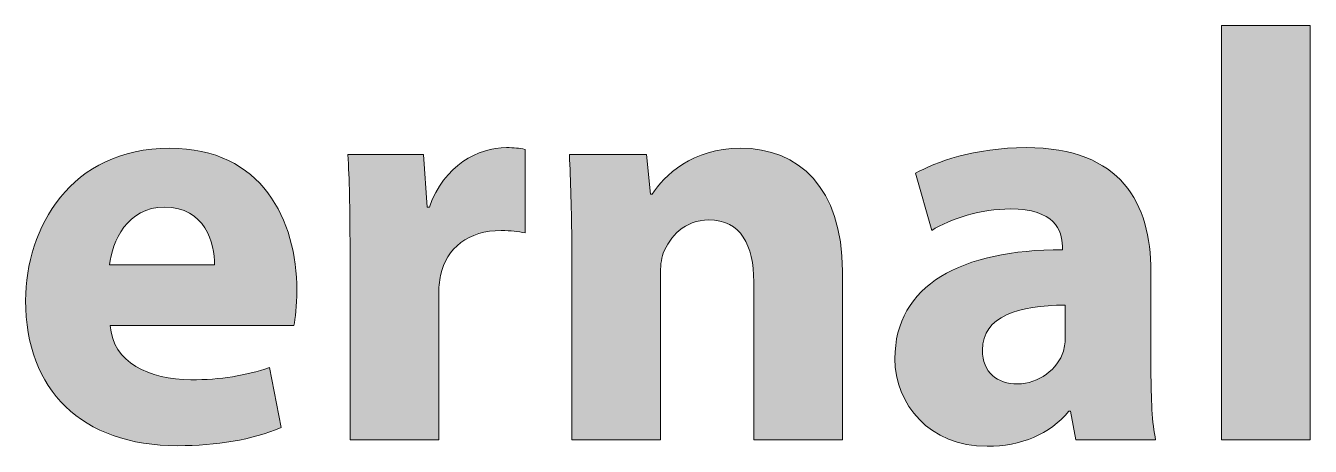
# Model space of a CAD drawing. Header units: inches. Extents: x 110 to 390, y -364 to 80.
# Drawn here: x 362.12 to 377.54, y -60.02 to -54.97 of the extents above; entities that cross this region are included whole.
import ezdxf

# ---------------------------------------------------------------- set-up
doc = ezdxf.new("R2010")
doc.units = ezdxf.units.IN
doc.header["$MEASUREMENT"] = 0
doc.layers.add('description', color=7, linetype='Continuous')

# ---------------------------------------------------------------- blocks, each defined once
blk = doc.blocks.new('block 17')
at = {"layer": 'description'}
h = blk.add_hatch(color=252, dxfattribs=at)
h.dxf.hatch_style = 2
h.paths.add_polyline_path([(376.472, -54.973), (377.536, -54.973), (377.536, -59.942), (376.472, -59.942)])
h = blk.add_hatch(color=252, dxfattribs=at)
h.dxf.hatch_style = 2
edge = h.paths.add_edge_path()
edge.add_spline(control_points=[(363.137, -58.57), (363.165, -59.011), (363.606, -59.221), (364.103, -59.221), (364.467, -59.221), (364.76, -59.172), (365.047, -59.074), (365.047, -59.074), (365.187, -59.795), (365.187, -59.795), (364.837, -59.942), (364.411, -60.012), (363.949, -60.012), (362.787, -60.012), (362.122, -59.34), (362.122, -58.27), (362.122, -57.402), (362.661, -56.443), (363.851, -56.443), (364.956, -56.443), (365.376, -57.304), (365.376, -58.15), (365.376, -58.332), (365.355, -58.493), (365.341, -58.57), (365.341, -58.57), (363.137, -58.57), (363.137, -58.57)], knot_values=[0, 0, 0, 0, 1, 1, 1, 2, 2, 2, 3, 3, 3, 4, 4, 4, 5, 5, 5, 6, 6, 6, 7, 7, 7, 8, 8, 8, 9, 9, 9, 9], degree=3, periodic=1)
edge = h.paths.add_edge_path()
edge.add_spline(control_points=[(364.389, -57.843), (364.389, -57.584), (364.278, -57.15), (363.788, -57.15), (363.34, -57.15), (363.158, -57.563), (363.13, -57.843), (363.13, -57.843), (364.389, -57.843), (364.389, -57.843)], knot_values=[0, 0, 0, 0, 1, 1, 1, 2, 2, 2, 3, 3, 3, 3], degree=3, periodic=1)
h = blk.add_hatch(color=252, dxfattribs=at)
h.dxf.hatch_style = 2
edge = h.paths.add_edge_path()
edge.add_spline(control_points=[(366.014, -57.647), (366.014, -57.143), (366.007, -56.814), (365.987, -56.52), (365.987, -56.52), (366.896, -56.52), (366.896, -56.52), (366.896, -56.52), (366.938, -57.15), (366.938, -57.15), (366.938, -57.15), (366.966, -57.15), (366.966, -57.15), (367.141, -56.646), (367.554, -56.436), (367.89, -56.436), (367.987, -56.436), (368.037, -56.443), (368.114, -56.457), (368.114, -56.457), (368.114, -57.458), (368.114, -57.458), (368.029, -57.444), (367.946, -57.43), (367.827, -57.43), (367.435, -57.43), (367.169, -57.64), (367.099, -57.969), (367.085, -58.039), (367.078, -58.123), (367.078, -58.206), (367.078, -58.206), (367.078, -59.942), (367.078, -59.942), (367.078, -59.942), (366.014, -59.942), (366.014, -59.942), (366.014, -59.942), (366.014, -57.647), (366.014, -57.647)], knot_values=[0, 0, 0, 0, 1, 1, 1, 2, 2, 2, 3, 3, 3, 4, 4, 4, 5, 5, 5, 6, 6, 6, 7, 7, 7, 8, 8, 8, 9, 9, 9, 10, 10, 10, 11, 11, 11, 12, 12, 12, 13, 13, 13, 13], degree=3, periodic=1)
h = blk.add_hatch(color=252, dxfattribs=at)
h.dxf.hatch_style = 2
edge = h.paths.add_edge_path()
edge.add_spline(control_points=[(368.674, -57.612), (368.674, -57.185), (368.66, -56.828), (368.646, -56.52), (368.646, -56.52), (369.57, -56.52), (369.57, -56.52), (369.57, -56.52), (369.619, -56.996), (369.619, -56.996), (369.619, -56.996), (369.64, -56.996), (369.64, -56.996), (369.78, -56.772), (370.123, -56.443), (370.697, -56.443), (371.396, -56.443), (371.921, -56.912), (371.921, -57.92), (371.921, -57.92), (371.921, -59.942), (371.921, -59.942), (371.921, -59.942), (370.858, -59.942), (370.858, -59.942), (370.858, -59.942), (370.858, -58.046), (370.858, -58.046), (370.858, -57.605), (370.704, -57.304), (370.319, -57.304), (370.025, -57.304), (369.85, -57.507), (369.773, -57.703), (369.745, -57.773), (369.738, -57.871), (369.738, -57.969), (369.738, -57.969), (369.738, -59.942), (369.738, -59.942), (369.738, -59.942), (368.674, -59.942), (368.674, -59.942), (368.674, -59.942), (368.674, -57.612), (368.674, -57.612)], knot_values=[0, 0, 0, 0, 1, 1, 1, 2, 2, 2, 3, 3, 3, 4, 4, 4, 5, 5, 5, 6, 6, 6, 7, 7, 7, 8, 8, 8, 9, 9, 9, 10, 10, 10, 11, 11, 11, 12, 12, 12, 13, 13, 13, 14, 14, 14, 15, 15, 15, 15], degree=3, periodic=1)
h = blk.add_hatch(color=252, dxfattribs=at)
h.dxf.hatch_style = 2
edge = h.paths.add_edge_path()
edge.add_spline(control_points=[(375.624, -59.116), (375.624, -59.438), (375.638, -59.753), (375.68, -59.942), (375.68, -59.942), (374.722, -59.942), (374.722, -59.942), (374.722, -59.942), (374.659, -59.599), (374.659, -59.599), (374.659, -59.599), (374.638, -59.599), (374.638, -59.599), (374.414, -59.872), (374.064, -60.019), (373.658, -60.019), (372.965, -60.019), (372.552, -59.515), (372.552, -58.969), (372.552, -58.081), (373.35, -57.661), (374.561, -57.661), (374.561, -57.661), (374.561, -57.619), (374.561, -57.619), (374.561, -57.43), (374.463, -57.171), (373.938, -57.171), (373.588, -57.171), (373.217, -57.29), (372.993, -57.43), (372.993, -57.43), (372.797, -56.744), (372.797, -56.744), (373.035, -56.611), (373.504, -56.436), (374.127, -56.436), (375.268, -56.436), (375.624, -57.108), (375.624, -57.92), (375.624, -57.92), (375.624, -59.116), (375.624, -59.116)], knot_values=[0, 0, 0, 0, 1, 1, 1, 2, 2, 2, 3, 3, 3, 4, 4, 4, 5, 5, 5, 6, 6, 6, 7, 7, 7, 8, 8, 8, 9, 9, 9, 10, 10, 10, 11, 11, 11, 12, 12, 12, 13, 13, 13, 14, 14, 14, 14], degree=3, periodic=1)
edge = h.paths.add_edge_path()
edge.add_spline(control_points=[(374.596, -58.326), (374.036, -58.326), (373.602, -58.458), (373.602, -58.864), (373.602, -59.137), (373.784, -59.27), (374.022, -59.27), (374.281, -59.27), (374.505, -59.095), (374.574, -58.878), (374.589, -58.822), (374.596, -58.759), (374.596, -58.696), (374.596, -58.696), (374.596, -58.326), (374.596, -58.326)], knot_values=[0, 0, 0, 0, 1, 1, 1, 2, 2, 2, 3, 3, 3, 4, 4, 4, 5, 5, 5, 5], degree=3, periodic=1)
at = {"layer": 'description', "lineweight": 0}
blk.add_lwpolyline([(376.472, -54.973), (377.536, -54.973), (377.536, -59.942), (376.472, -59.942), (376.472, -54.973)], dxfattribs=at)
for points, knots in [([(363.137, -58.57), (363.165, -59.011), (363.606, -59.221), (364.103, -59.221), (364.467, -59.221), (364.76, -59.172), (365.047, -59.074), (365.047, -59.074), (365.187, -59.795), (365.187, -59.795), (364.837, -59.942), (364.411, -60.012), (363.949, -60.012), (362.787, -60.012), (362.122, -59.34), (362.122, -58.27), (362.122, -57.402), (362.661, -56.443), (363.851, -56.443), (364.956, -56.443), (365.376, -57.304), (365.376, -58.15), (365.376, -58.332), (365.355, -58.493), (365.341, -58.57), (365.341, -58.57), (363.137, -58.57), (363.137, -58.57)], [0, 0, 0, 0, 1, 1, 1, 2, 2, 2, 3, 3, 3, 4, 4, 4, 5, 5, 5, 6, 6, 6, 7, 7, 7, 8, 8, 8, 9, 9, 9, 9]), ([(366.014, -57.647), (366.014, -57.143), (366.007, -56.814), (365.987, -56.52), (365.987, -56.52), (366.896, -56.52), (366.896, -56.52), (366.896, -56.52), (366.938, -57.15), (366.938, -57.15), (366.938, -57.15), (366.966, -57.15), (366.966, -57.15), (367.141, -56.646), (367.554, -56.436), (367.89, -56.436), (367.987, -56.436), (368.037, -56.443), (368.114, -56.457), (368.114, -56.457), (368.114, -57.458), (368.114, -57.458), (368.029, -57.444), (367.946, -57.43), (367.827, -57.43), (367.435, -57.43), (367.169, -57.64), (367.099, -57.969), (367.085, -58.039), (367.078, -58.123), (367.078, -58.206), (367.078, -58.206), (367.078, -59.942), (367.078, -59.942), (367.078, -59.942), (366.014, -59.942), (366.014, -59.942), (366.014, -59.942), (366.014, -57.647), (366.014, -57.647)], [0, 0, 0, 0, 1, 1, 1, 2, 2, 2, 3, 3, 3, 4, 4, 4, 5, 5, 5, 6, 6, 6, 7, 7, 7, 8, 8, 8, 9, 9, 9, 10, 10, 10, 11, 11, 11, 12, 12, 12, 13, 13, 13, 13]), ([(368.674, -57.612), (368.674, -57.185), (368.66, -56.828), (368.646, -56.52), (368.646, -56.52), (369.57, -56.52), (369.57, -56.52), (369.57, -56.52), (369.619, -56.996), (369.619, -56.996), (369.619, -56.996), (369.64, -56.996), (369.64, -56.996), (369.78, -56.772), (370.123, -56.443), (370.697, -56.443), (371.396, -56.443), (371.921, -56.912), (371.921, -57.92), (371.921, -57.92), (371.921, -59.942), (371.921, -59.942), (371.921, -59.942), (370.858, -59.942), (370.858, -59.942), (370.858, -59.942), (370.858, -58.046), (370.858, -58.046), (370.858, -57.605), (370.704, -57.304), (370.319, -57.304), (370.025, -57.304), (369.85, -57.507), (369.773, -57.703), (369.745, -57.773), (369.738, -57.871), (369.738, -57.969), (369.738, -57.969), (369.738, -59.942), (369.738, -59.942), (369.738, -59.942), (368.674, -59.942), (368.674, -59.942), (368.674, -59.942), (368.674, -57.612), (368.674, -57.612)], [0, 0, 0, 0, 1, 1, 1, 2, 2, 2, 3, 3, 3, 4, 4, 4, 5, 5, 5, 6, 6, 6, 7, 7, 7, 8, 8, 8, 9, 9, 9, 10, 10, 10, 11, 11, 11, 12, 12, 12, 13, 13, 13, 14, 14, 14, 15, 15, 15, 15]), ([(375.624, -59.116), (375.624, -59.438), (375.638, -59.753), (375.68, -59.942), (375.68, -59.942), (374.722, -59.942), (374.722, -59.942), (374.722, -59.942), (374.659, -59.599), (374.659, -59.599), (374.659, -59.599), (374.638, -59.599), (374.638, -59.599), (374.414, -59.872), (374.064, -60.019), (373.658, -60.019), (372.965, -60.019), (372.552, -59.515), (372.552, -58.969), (372.552, -58.081), (373.35, -57.661), (374.561, -57.661), (374.561, -57.661), (374.561, -57.619), (374.561, -57.619), (374.561, -57.43), (374.463, -57.171), (373.938, -57.171), (373.588, -57.171), (373.217, -57.29), (372.993, -57.43), (372.993, -57.43), (372.797, -56.744), (372.797, -56.744), (373.035, -56.611), (373.504, -56.436), (374.127, -56.436), (375.268, -56.436), (375.624, -57.108), (375.624, -57.92), (375.624, -57.92), (375.624, -59.116), (375.624, -59.116)], [0, 0, 0, 0, 1, 1, 1, 2, 2, 2, 3, 3, 3, 4, 4, 4, 5, 5, 5, 6, 6, 6, 7, 7, 7, 8, 8, 8, 9, 9, 9, 10, 10, 10, 11, 11, 11, 12, 12, 12, 13, 13, 13, 14, 14, 14, 14]), ([(364.389, -57.843), (364.389, -57.584), (364.278, -57.15), (363.788, -57.15), (363.34, -57.15), (363.158, -57.563), (363.13, -57.843), (363.13, -57.843), (364.389, -57.843), (364.389, -57.843)], [0, 0, 0, 0, 1, 1, 1, 2, 2, 2, 3, 3, 3, 3]), ([(374.596, -58.326), (374.036, -58.326), (373.602, -58.458), (373.602, -58.864), (373.602, -59.137), (373.784, -59.27), (374.022, -59.27), (374.281, -59.27), (374.505, -59.095), (374.574, -58.878), (374.589, -58.822), (374.596, -58.759), (374.596, -58.696), (374.596, -58.696), (374.596, -58.326), (374.596, -58.326)], [0, 0, 0, 0, 1, 1, 1, 2, 2, 2, 3, 3, 3, 4, 4, 4, 5, 5, 5, 5])]:
    blk.add_open_spline(points, degree=3, knots=knots, dxfattribs=at)
blk = doc.blocks.new('block 16')
at = {"layer": 'description'}
blk.add_blockref('block 17', (0, 0), dxfattribs=at)

msp = doc.modelspace()

# ---------------------------------------------------------------- block references
at = {"layer": 'description'}
msp.add_blockref('block 16', (0, 0), dxfattribs=at)

doc.saveas('drawing.dxf')
